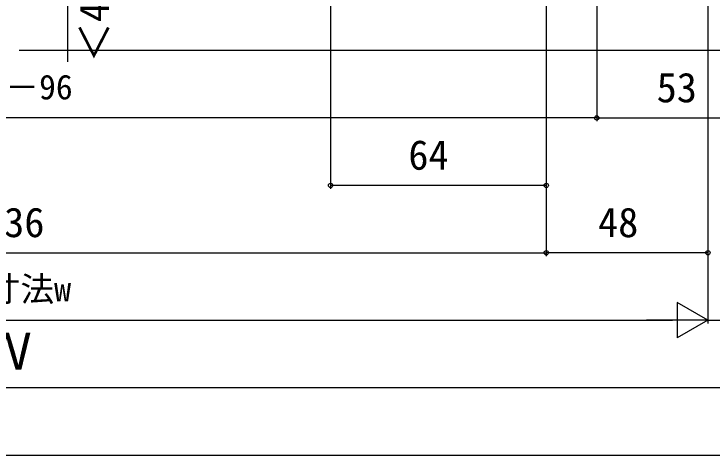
# Model space of a CAD drawing. Units: millimetres, scale not verified. Extents: x -525 to 525, y -783 to 778.
# Drawn here: x -2 to 205.2, y -782.7 to -651.9 of the extents above; entities that cross this region are included whole.
import ezdxf
from ezdxf.enums import TextEntityAlignment as Align

# ---------------------------------------------------------------- set-up
doc = ezdxf.new("R2010")
doc.units = ezdxf.units.MM
doc.header["$LTSCALE"] = 4
for name, color, linetype in [('0-7_YKK_D', 6, 'Continuous'), ('0-8_YKK_ZWAK', 7, 'Continuous'), ('0-9_YSS_K', 3, 'Continuous')]:
    doc.layers.add(name, color=color, linetype=linetype)
doc.styles.add('ＭＳ ゴシック', font='')
doc.styles.get('ＭＳ ゴシック').set_extended_font_data('MS Gothic')

msp = doc.modelspace()

# ---------------------------------------------------------------- linework, layer by layer
at = {"layer": '0-7_YKK_D'}
for p, q in [((92.003, -549.698), (92.003, -703.7)), ((156, -564.2), (156, -723.7)), ((156, -564.2), (156, -703.7)), ((156, -564.2), (156, -723.7)), ((204.001, -566.164), (204.001, -743.7)), ((204.001, -567.164), (204.001, -743.7)), ((204.001, -582.7), (204.001, -723.7)), ((171, -589.701), (171, -683.7)), ((171, -589.701), (171, -683.7)), ((14.003, -666.096), (14.003, -610.6)), ((171, -682.7), (-183, -682.7)), ((171, -682.7), (224, -682.7)), ((156, -702.7), (92.003, -702.7)), ((-158, -722.7), (156, -722.7)), ((204.001, -722.7), (156, -722.7)), ((204.001, -742.7), (194.908, -737.45)), ((194.908, -737.45), (194.908, -747.95)), ((-195.499, -742.7), (193.501, -742.7)), ((204.001, -742.7), (185.815, -742.7)), ((204.001, -742.7), (194.908, -747.95)), ((204.001, -742.7), (224, -742.7)), ((-215.501, -762.698), (213.498, -762.701))]:
    msp.add_line(p, q, dxfattribs=at)
for centre in [(171, -682.7), (171, -682.7), (92.003, -702.7), (156, -702.7), (156, -722.7), (156, -722.7), (204.001, -722.7)]:
    msp.add_circle(centre, 0.637, dxfattribs=at)
at = {"layer": '0-8_YKK_ZWAK'}
msp.add_lwpolyline([(-525, -782.7), (525, -782.7), (525, 747.3)], dxfattribs=at)
at = {"layer": '0-9_YSS_K'}
msp.add_line((224.001, -662.7), (-0.498, -662.7), dxfattribs=at)

# ---------------------------------------------------------------- texts
at = {"layer": '0-7_YKK_D', "style": 'ＭＳ ゴシック'}
for s, height, rotation, p in [('＜42＞', 8.798, 90, (28.89, -666.278)), ('Ｗ', 11, 359.999, (-11.655, -760.699))]:
    msp.add_text(s, height=height, rotation=rotation, dxfattribs=at).set_placement(p, align=Align.BOTTOM_LEFT)
for s, height, p in [('網戸出来幅＝W－96', 7.331, (-69.523, -679.393)), ('53', 8.798, (188.773, -680.7)), ('64', 8.798, (115.07, -700.7)), ('W－136', 8.798, (-28.886, -720.7)), ('48', 8.798, (171.376, -720.7)), ('内法基準寸法w', 7.331, (-50.062, -739.336))]:
    msp.add_text(s, height=height, dxfattribs=at).set_placement(p, align=Align.BOTTOM_LEFT)

doc.saveas('drawing.dxf')
